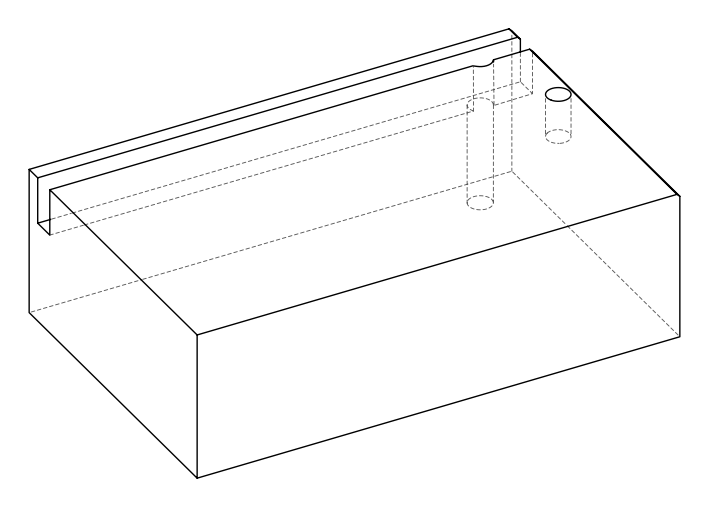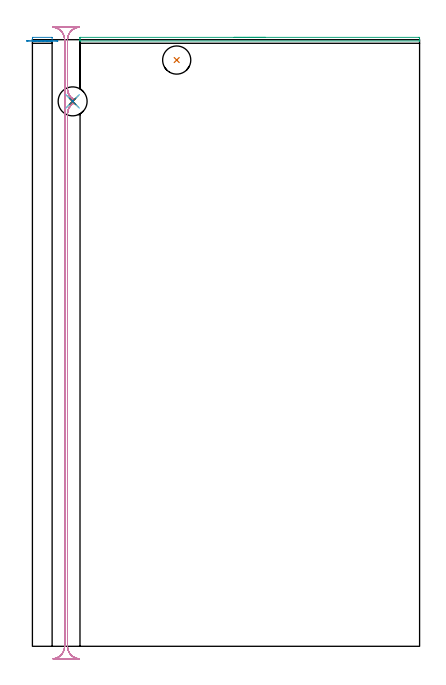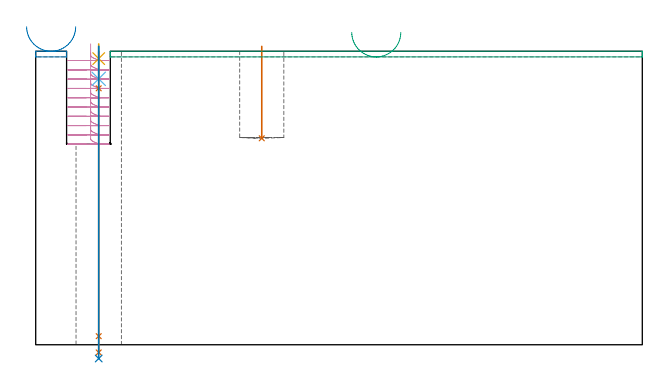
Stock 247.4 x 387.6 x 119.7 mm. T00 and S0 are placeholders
(PLAN: 8 operations, 6 tool changes, 21.8 min)
(1 INDEXABLE_INSERT_DRILL_BLIND_HOLE_FROM_SOLID | STEP1POCKET | NXT0302_007 | 0.15 min | 8966 mm3)
(2 AREA_MILL | FG_CHAMFER_SURFACE | UGT0205_001 | 0.25 min | 39 mm3)
(3 AREA_MILL_1 | FG_CHAMFER_SURFACE_1 | UGT0205_001 | 1.89 min | 576 mm3)
(4 MILL_RECTANGULAR_SLOT | SLOT_RECTANGULAR | NXT0201_012 | Follow Part, ap 4, ae 75% | 18.27 min | 263292 mm3)
(5 SPOT_DRILL | STEP1HOLE | NXT0321_9005460120000 | 0.05 min | 0 mm3)
(6 DRILL_BLIND_HOLE_INTO_CENTER | STEP1HOLE | NXT0301_046 | 0.05 min | 0 mm3)
(7 GUN_DRILL_THROUGH_HOLE | STEP1HOLE | UGT0307_003 | 0.58 min | 3178 mm3)
(8 SPADE_DRILL_TO_ENLARGE_THROUGH_HOLE | STEP1HOLE | UGT0306_009 | 0.51 min | 18945 mm3)
(TOOL NXT0302_007 | Index. Insert Drill 18mm [880-D1800L25-05] | D18 PA176 FL90 Z2)
(TOOL UGT0205_001 | Chamfer Mill 20 x 3 x 45 deg. | D20 FL50 Z2)
(TOOL NXT0201_012 | ENDMILL 16mm [2P460-1600-NA 1630] | D16 FL38 Z6)
(TOOL NXT0321_9005460120000 | NC Spot Drill, 142deg, 12mm, Carbide, Uncoated | D12 PA142 FL30 Z2)
(TOOL NXT0301_046 | Carbide Drill 7.5mm [860.1-0750-038A1-MM 2214] | D7.5 PA140 FL53 Z2)
(TOOL UGT0307_003 | Gun Drill 7 mm | D7 PA130 FL24 Z1)
(TOOL UGT0306_009 | Spade Drill 18.5mm | D18.5 PA132 FL10 Z2)
(OP 1 INDEXABLE_INSERT_DRILL_BLIND_HOLE_FROM_SOLID)
G17 G21 G94 G90
T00 M6
G54
G17 G0 G90 X92.2 Y374.6 S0 M3
G43 Z129.7 H1
G94 G81 G98 Z84.2 F250. R121.7
G80
M5
M2
(OP 2 AREA_MILL)
G17 G21 G94 G90
T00 M6
G54
G17 G0 G90 X16.3 Y386.8 S1061 M3
G43 Z129.7 H0
G94 G1 X16.262 Z128.828 F250.
X16.148 Z127.964
X15.959 Z127.112
X15.697 Z126.28
X15.363 Z125.474
X14.96 Z124.7
X14.491 Z123.964
X13.96 Z123.272
X13.371 Z122.629
X12.728 Z122.04
X12.036 Z121.508
X11.3 Z121.04
X10.526 Z120.637
X9.72 Z120.303
X8.888 Z120.041
X8.036 Z119.852
X7.172 Z119.738
X6.3 Z119.7
X0.089
X0.01 Y386.803 Z119.69
X0. Y386.913 Z119.585
Y388.47 Z118.029
Y388.819 Z117.677
Y388.994 Z117.504
X0.002 Y389.092 Z117.406
X0.089 Y389.097 Z117.403
X0.232 Y389.1 Z117.4
X12.368
X12.511 Y389.097 Z117.403
X12.598 Y389.092 Z117.406
X12.6 Y388.994 Z117.503
X12.599 Y386.911 Z119.587
X12.59 Y386.803 Z119.69
X12.511 Y386.8 Z119.7
X6.3
X5.428 Z119.738
X4.563 Z119.852
X3.712 Z120.041
X2.88 Z120.303
X2.074 Z120.637
X1.3 Z121.04
X0.564 Z121.508
X-0.128 Z122.04
X-0.771 Z122.629
X-1.36 Z123.272
X-1.892 Z123.964
X-2.36 Z124.7
X-2.763 Z125.474
X-3.097 Z126.28
X-3.359 Z127.112
X-3.548 Z127.964
X-3.662 Z128.828
X-3.7 Z129.7
M5
M2
(OP 3 AREA_MILL_1)
G17 G21 G94 G90
T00 M6
G54
G17 G0 G90 X128.9 Y389.1 S1061 M3
G43 Z129.7 H0
Z127.4
G94 G1 X128.938 Z126.528 F250.
X129.052 Z125.663
X129.241 Z124.812
X129.503 Z123.98
X129.837 Z123.174
X130.24 Z122.4
X130.709 Z121.664
X131.24 Z120.972
X131.829 Z120.329
X132.472 Z119.74
X133.164 Z119.208
X133.9 Z118.74
X134.674 Z118.337
X135.48 Z118.003
X136.312 Z117.741
X137.164 Z117.552
X138.028 Z117.438
X138.9 Z117.4
X246.948
X247.25 Y389.098 Z117.402
X247.391 Y389.093 Z117.403
X247.396 Y389.091 Z117.405
X247.398 Y388.819 Z117.677
X247.4 Y388.234 Z118.265
Y387.95 Z118.549
Y387.081 Z119.418
Y386.988 Z119.511
X247.396 Y386.892 Z119.6
X247.39 Y386.802 Z119.688
X247.25 Y386.8 Z119.7
X30.55
X30.41 Y386.802 Z119.688
X30.404 Y386.892 Z119.6
X30.4 Y386.989 Z119.51
Y387.666 Z118.834
Y388.234 Z118.265
X30.402 Y388.819 Z117.677
X30.404 Y389.091 Z117.405
X30.409 Y389.093 Z117.403
X30.55 Y389.099 Z117.401
X30.694 Y389.1 Z117.4
X138.9
X139.772 Z117.438
X140.637 Z117.552
X141.488 Z117.741
X142.32 Z118.003
X143.126 Z118.337
X143.9 Z118.74
X144.636 Z119.208
X145.328 Z119.74
X145.971 Z120.329
X146.56 Z120.972
X147.092 Z121.664
X147.56 Z122.4
X147.963 Z123.174
X148.297 Z123.98
X148.559 Z124.812
X148.748 Z125.663
X148.862 Z126.528
X148.9 Z127.4
G0 Z129.7
M5
M2
(OP 4 MILL_RECTANGULAR_SLOT)
G17 G21 G94 G90
T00 M6
G54
G17 G0 G90 X22.4 Y373.421 S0 M3
G43 Z129.7 H1
Z122.7
G94 G1 Y356. Z118.032 F250.
X22.463 Y355.239 Z117.827
X22.599 Y354.487 Z117.623
X22.806 Y353.752 Z117.418
X23.081 Y353.04 Z117.213
X23.424 Y352.357 Z117.009
X23.829 Y351.71 Z116.804
X24.295 Y351.105 Z116.6
X24.816 Y350.547 Z116.395
X25.388 Y350.041 Z116.19
X26.006 Y349.592 Z115.986
X26.248 Y349.445 Z115.91
G2 X22.4 Y356.283 R8. F500.
G1 Y387.6
G2 X30. Y395.59 R8.
G1 Y395.6
X13.
Y395.59
G2 X20.6 Y387.6 R8.
G1 Y0.
G2 X13.292 Y-7.97 R8.
G1 Y-8.
X29.708
Y-7.97
G2 X22.4 Y0. R8.
G1 Y340.117
G2 X26.248 Y346.955 R8.
G0 Z129.7
X22.4 Y373.421
Z118.91
G1 Y356. Z114.242 F250.
X22.463 Y355.239 Z114.037
X22.599 Y354.487 Z113.833
X22.806 Y353.752 Z113.628
X23.081 Y353.04 Z113.424
X23.424 Y352.357 Z113.219
X23.829 Y351.71 Z113.014
X24.295 Y351.105 Z112.81
X24.816 Y350.547 Z112.605
X25.388 Y350.041 Z112.4
X26.006 Y349.592 Z112.196
X26.248 Y349.445 Z112.12
G2 X22.4 Y356.283 R8. F500.
G1 Y387.6
G2 X30. Y395.59 R8.
G1 Y395.6
X13.
Y395.59
G2 X20.6 Y387.6 R8.
G1 Y0.
G2 X13.292 Y-7.97 R8.
G1 Y-8.
X29.708
Y-7.97
G2 X22.4 Y0. R8.
G1 Y340.117
G2 X26.248 Y346.955 R8.
G0 Z129.7
X22.4 Y373.421
Z115.12
G1 Y356. Z110.452 F250.
X22.463 Y355.239 Z110.247
X22.599 Y354.487 Z110.043
X22.806 Y353.752 Z109.838
X23.081 Y353.04 Z109.634
X23.424 Y352.357 Z109.429
X23.829 Y351.71 Z109.224
X24.295 Y351.105 Z109.02
X24.816 Y350.547 Z108.815
X25.388 Y350.041 Z108.61
X26.006 Y349.592 Z108.406
X26.248 Y349.445 Z108.33
G2 X22.4 Y356.283 R8. F500.
G1 Y387.6
G2 X30. Y395.59 R8.
G1 Y395.6
X13.
Y395.59
G2 X20.6 Y387.6 R8.
G1 Y0.
G2 X13.292 Y-7.97 R8.
G1 Y-8.
X29.708
Y-7.97
G2 X22.4 Y0. R8.
G1 Y340.117
G2 X26.248 Y346.955 R8.
G0 Z129.7
X22.4 Y373.421
Z111.33
G1 Y356. Z106.662 F250.
X22.463 Y355.239 Z106.457
X22.599 Y354.487 Z106.253
X22.806 Y353.752 Z106.048
X23.081 Y353.04 Z105.844
X23.424 Y352.357 Z105.639
X23.829 Y351.71 Z105.434
X24.295 Y351.105 Z105.23
X24.816 Y350.547 Z105.025
X25.388 Y350.041 Z104.82
X26.006 Y349.592 Z104.616
X26.248 Y349.445 Z104.54
G2 X22.4 Y356.283 R8. F500.
G1 Y387.6
G2 X30. Y395.59 R8.
G1 Y395.6
X13.
Y395.59
G2 X20.6 Y387.6 R8.
G1 Y0.
G2 X13.292 Y-7.97 R8.
G1 Y-8.
X29.708
Y-7.97
G2 X22.4 Y0. R8.
G1 Y340.117
G2 X26.248 Y346.955 R8.
G0 Z129.7
X22.4 Y373.421
Z107.54
G1 Y356. Z102.872 F250.
X22.463 Y355.239 Z102.667
X22.599 Y354.487 Z102.463
X22.806 Y353.752 Z102.258
X23.081 Y353.04 Z102.054
X23.424 Y352.357 Z101.849
X23.829 Y351.71 Z101.644
X24.295 Y351.105 Z101.44
X24.816 Y350.547 Z101.235
X25.388 Y350.041 Z101.03
X26.006 Y349.592 Z100.826
X26.248 Y349.445 Z100.75
G2 X22.4 Y356.283 R8. F500.
G1 Y387.6
G2 X30. Y395.59 R8.
G1 Y395.6
X13.
Y395.59
G2 X20.6 Y387.6 R8.
G1 Y0.
G2 X13.292 Y-7.97 R8.
G1 Y-8.
X29.708
Y-7.97
G2 X22.4 Y0. R8.
G1 Y340.117
G2 X26.248 Y346.955 R8.
G0 Z129.7
X22.4 Y373.421
Z103.75
G1 Y356. Z99.082 F250.
X22.463 Y355.239 Z98.877
X22.599 Y354.487 Z98.673
X22.806 Y353.752 Z98.468
X23.081 Y353.04 Z98.264
X23.424 Y352.357 Z98.059
X23.829 Y351.71 Z97.854
X24.295 Y351.105 Z97.65
X24.816 Y350.547 Z97.445
X25.388 Y350.041 Z97.24
X26.006 Y349.592 Z97.036
X26.248 Y349.445 Z96.96
G2 X22.4 Y356.283 R8. F500.
G1 Y387.6
G2 X30. Y395.59 R8.
G1 Y395.6
X13.
Y395.59
G2 X20.6 Y387.6 R8.
G1 Y0.
G2 X13.292 Y-7.97 R8.
G1 Y-8.
X29.708
Y-7.97
G2 X22.4 Y0. R8.
G1 Y340.117
G2 X26.248 Y346.955 R8.
G0 Z129.7
X22.4 Y373.421
Z99.96
G1 Y356. Z95.292 F250.
X22.463 Y355.239 Z95.087
X22.599 Y354.487 Z94.883
X22.806 Y353.752 Z94.678
X23.081 Y353.04 Z94.474
X23.424 Y352.357 Z94.269
X23.829 Y351.71 Z94.064
X24.295 Y351.105 Z93.86
X24.816 Y350.547 Z93.655
X25.388 Y350.041 Z93.45
X26.006 Y349.592 Z93.246
X26.248 Y349.445 Z93.17
G2 X22.4 Y356.283 R8. F500.
G1 Y387.6
G2 X30. Y395.59 R8.
G1 Y395.6
X13.
Y395.59
G2 X20.6 Y387.6 R8.
G1 Y0.
G2 X13.292 Y-7.97 R8.
G1 Y-8.
X29.708
Y-7.97
G2 X22.4 Y0. R8.
G1 Y340.117
G2 X26.248 Y346.955 R8.
G0 Z129.7
X22.4 Y373.421
Z96.17
G1 Y356. Z91.502 F250.
X22.463 Y355.239 Z91.297
X22.599 Y354.487 Z91.093
X22.806 Y353.752 Z90.888
X23.081 Y353.04 Z90.684
X23.424 Y352.357 Z90.479
X23.829 Y351.71 Z90.274
X24.295 Y351.105 Z90.07
X24.816 Y350.547 Z89.865
X25.388 Y350.041 Z89.66
X26.006 Y349.592 Z89.456
X26.248 Y349.445 Z89.38
G2 X22.4 Y356.283 R8. F500.
G1 Y387.6
G2 X30. Y395.59 R8.
G1 Y395.6
X13.
Y395.59
G2 X20.6 Y387.6 R8.
G1 Y0.
G2 X13.292 Y-7.97 R8.
G1 Y-8.
X29.708
Y-7.97
G2 X22.4 Y0. R8.
G1 Y340.117
G2 X26.248 Y346.955 R8.
G0 Z129.7
X22.4 Y373.421
Z92.38
G1 Y356. Z87.712 F250.
X22.463 Y355.239 Z87.507
X22.599 Y354.487 Z87.303
X22.806 Y353.752 Z87.098
X23.081 Y353.04 Z86.894
X23.424 Y352.357 Z86.689
X23.829 Y351.71 Z86.484
X24.295 Y351.105 Z86.28
X24.816 Y350.547 Z86.075
X25.388 Y350.041 Z85.87
X26.006 Y349.592 Z85.666
X26.248 Y349.445 Z85.59
G2 X22.4 Y356.283 R8. F500.
G1 Y387.6
G2 X30. Y395.59 R8.
G1 Y395.6
X13.
Y395.59
G2 X20.6 Y387.6 R8.
G1 Y0.
G2 X13.292 Y-7.97 R8.
G1 Y-8.
X29.708
Y-7.97
G2 X22.4 Y0. R8.
G1 Y340.117
G2 X26.248 Y346.955 R8.
G0 Z129.7
X22.4 Y373.421
Z88.59
G1 Y356. Z83.922 F250.
X22.463 Y355.239 Z83.717
X22.599 Y354.487 Z83.513
X22.806 Y353.752 Z83.308
X23.081 Y353.04 Z83.104
X23.424 Y352.357 Z82.899
X23.829 Y351.71 Z82.694
X24.295 Y351.105 Z82.49
X24.816 Y350.547 Z82.285
X25.388 Y350.041 Z82.08
X26.006 Y349.592 Z81.876
X26.248 Y349.445 Z81.8
G2 X22.4 Y356.283 R8. F500.
G1 Y387.6
G2 X30. Y395.59 R8.
G1 Y395.6
X13.
Y395.59
G2 X20.6 Y387.6 R8.
G1 Y0.
G2 X13.292 Y-7.97 R8.
G1 Y-8.
X29.708
Y-7.97
G2 X22.4 Y0. R8.
G1 Y340.117
G2 X26.248 Y346.955 R8.
G0 Z129.7
M5
M2
(OP 5 SPOT_DRILL)
G17 G21 G94 G90
T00 M6
G54
G17 G0 G90 X25.7 Y348.2 S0 M3
G43 Z129.7 H0
G94 G81 G98 Z116.7 F250. R122.7
G80
M5
M2
(OP 6 DRILL_BLIND_HOLE_INTO_CENTER)
G17 G21 G94 G90
T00 M6
G54
G17 G0 G90 X25.7 Y348.2 S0 M3
G43 Z129.7 H1
G94 G81 G98 Z108.45 F250. R121.7
G80
M5
M2
(OP 7 GUN_DRILL_THROUGH_HOLE)
G17 G21 G94 G90
T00 M6
G54
G17 G0 G90 X25.7 Y348.2 M8
G43 Z129.7 H0
Z119.541
S716 M3
G94 G1 Z104.592 F125. M26
G4 X.084
Z3.5 F250.
G4 X.084
Z-3.132 F125.
G4 X.084
M5
M9
G0 Z119.541
Z129.7
M2
(OP 8 SPADE_DRILL_TO_ENLARGE_THROUGH_HOLE)
G17 G21 G94 G90
T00 M6
G54
G17 G0 G90 X25.7 Y348.2 S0 M3
G43 Z129.7 H0
G94 G73 G98 Z-5.618 F250. Q17.903 R121.7
G80
M5
M2
